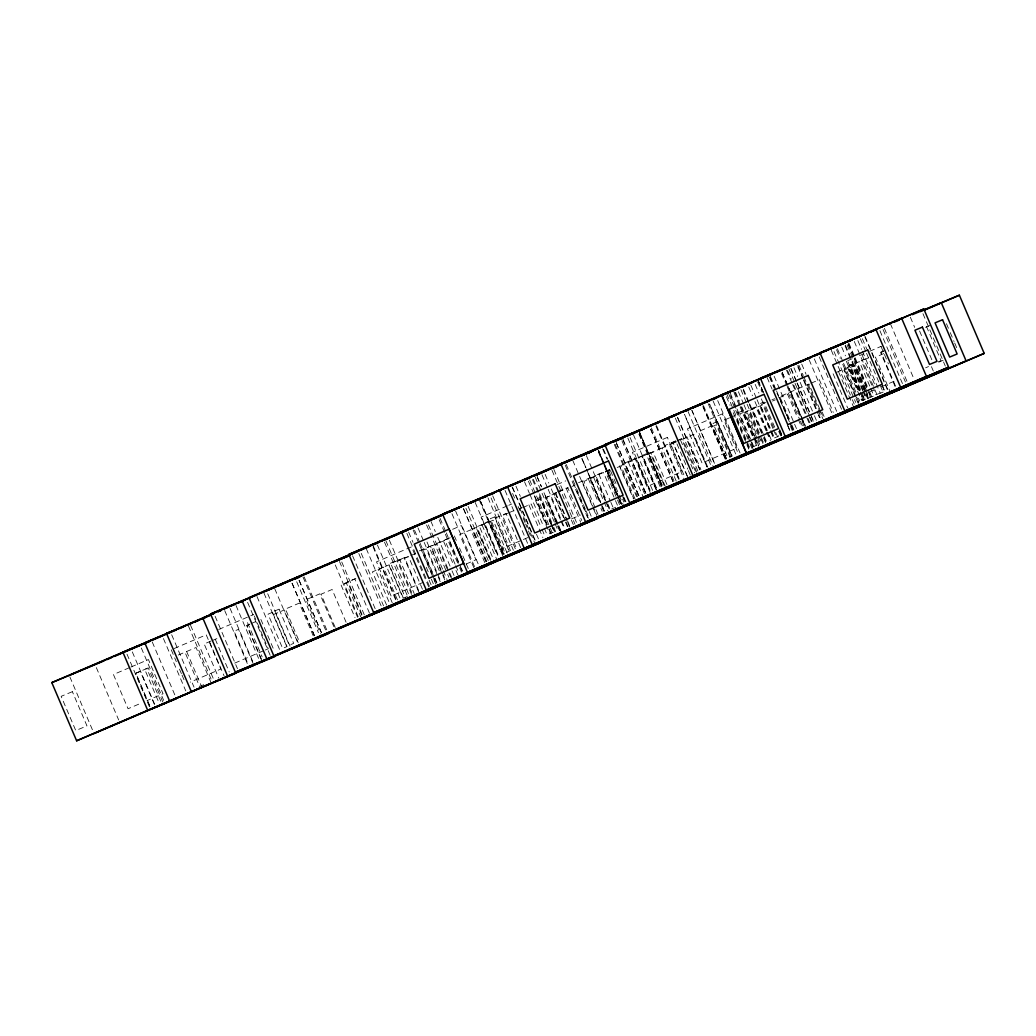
<?xml version="1.0" encoding="UTF-8"?>
<svg xmlns="http://www.w3.org/2000/svg" width="1036" height="1036" viewBox="0 0 1036 1036"><rect width="100%" height="100%" fill="white"/><g stroke="black" fill="none" stroke-linecap="round" stroke-linejoin="round"><path stroke-width="0.75" stroke-dasharray="5 3.75" d="M452.628 529.292L461.37 525.55L475.964 559.777L465.76 564.141M507.342 505.879L481.092 517.106L495.687 551.333L521.937 540.106M508.793 505.257L511.706 504.001M557.057 484.602L565.798 480.859M129.487 667.65L113.442 674.514L128.05 708.741L141.168 703.133M130.937 667.029L148.433 659.543L163.041 693.77L146.995 700.634M174.152 648.549L206.229 634.822L220.823 669.049L190.21 682.154M218.674 629.5L249.287 616.394M250.751 615.772L253.665 614.529M847.798 360.619L852.175 358.754M859.466 355.633L863.83 353.755M869.67 351.269L881.325 346.27M925.588 327.337L931.429 324.838M675.679 440.87L664.607 445.61L679.202 479.836M729.538 417.819L723.996 420.202L738.603 454.428M730.924 417.236L735.081 415.449L749.675 449.676M419.295 550.893L430.38 546.153L444.975 580.38M557.808 491.647L566.122 488.085L580.717 522.312M578.528 482.711L593.252 476.482L607.847 510.709M609.919 469.347L595.661 475.382L607.083 502.175M676.016 441.077L670.486 443.447L685.081 477.674M677.402 440.481L681.558 438.707L695.532 471.445M765.876 402.538L760.333 404.908L774.928 439.135M771.859 399.896L774.63 398.705M811.007 383.229L819.321 379.668L833.281 412.406M450.22 537.736L443.291 540.701L453.444 564.516M508.003 513.118L502.46 515.488L517.068 549.715M509.388 512.535L514.931 510.152M355.866 578.412L346.166 582.569L360.774 616.796M556.695 492.488L553.923 493.68L565.358 520.46M558.08 491.893L567.78 487.749L581.74 520.486M675.848 441.504L673.076 442.696L687.684 476.923M677.233 440.922L686.933 436.765L700.893 469.502M249.78 624.151L247.008 625.343L261.616 659.569M251.165 623.555L256.708 621.186M558.456 491.893L568.142 487.749M609.66 469.981L605.503 471.768L616.925 498.549M519.204 509.026L521.976 507.847M522.869 507.536L531.17 503.975L541.336 527.79M556.513 492.955L545.428 497.707L556.863 524.488M779.214 397.733L787.528 394.172L797.681 417.987M178.309 655.037L196.063 647.513L210.671 681.74M211.111 640.999L204.183 643.965L218.79 678.192M212.289 640.572L219.218 637.606M415.436 553.548L404.351 558.3L418.958 592.527M662.043 448.044L650.958 452.784L665.552 487.011M676.378 441.906L669.45 444.871L684.058 479.098M273.154 614.711L284.227 609.971L298.2 642.708M617.197 467.508L619.968 466.317L633.928 499.067M772.519 401.049L775.291 399.87M883.76 353.613L875.446 357.161L890.053 391.401M423.193 582.349L391.116 596.076L376.508 561.849L411.499 546.879L428.891 587.321M523.387 539.484L530.678 536.363L525.628 523.996M571.652 518.829L580.406 515.086M234.732 663.105L263.882 650.621M265.346 649.999L268.259 648.756L254.299 616.019M869.683 391.725L874.06 389.86M881.351 386.739L895.933 380.497M925.614 367.806L928.528 366.55M938.733 362.186L943.11 360.321M407.265 596.516L403.108 598.303L388.513 564.076L399.585 559.323L414.193 593.563M611.654 509.013L615.798 507.239M203.742 684.705L199.585 686.48L184.991 652.253M883.915 350.751L880.963 351.981L895.557 386.208M865.604 358.844L861.292 360.619L873.361 388.901M883.514 351.437L880.639 352.616L895.246 386.842M855.024 363.429L859.336 361.642L870.123 386.946M865.695 359.013L868.557 357.834M853.094 364.465L848.795 366.252L860.851 394.522M737.891 412.781L742.333 410.942L753.133 436.247M743.395 412.419L739.833 413.895L751.255 440.676M610.087 470.253L607.718 471.225L619.152 498.018M572.053 486.441L574.423 485.457L588.396 518.207M249.663 624.268L246.697 625.498L261.305 659.725M938.538 361.681L941.038 360.645L926.443 326.418M880.199 393.071L875.899 394.845L873.995 390.391M865.28 399.456L862.418 400.634L860.502 396.179M883.164 392.061L880.289 393.24L862.211 350.803M752.499 447.008L756.94 445.169L753.768 437.736M946.451 323.685L949.623 331.131M950.258 332.621L954.065 341.543M954.7 343.033L957.873 350.479M922.959 313.688L945.298 366.058M919.579 331.002L932.27 360.774M910.346 317.197L914.684 327.389M931.442 366.653L933.307 371.017M890.403 323.737L913.972 379.021M884.381 328.308L907.329 382.142M883.06 329.577L905.399 381.947M879.901 330.678L902.861 384.498M881.001 346.451L888.448 363.908M865.047 336.311L888.007 390.132M864.943 337.076L887.282 389.445M862.366 338.694L866.718 348.873M882.232 385.25L884.705 391.064M882.05 385.509L884.589 391.466M860.359 338.759L865.941 351.851M866.562 353.302L883.307 392.579M857.873 340.624L861.589 349.352M862.172 355.115L874.863 384.887M854.286 341.479L876.624 393.848M870.758 388.435L873.931 395.881L869.631 397.656L867.559 392.929M848.834 343.02L854.415 356.112M855.037 357.562L867.443 386.661M869.929 392.476L871.781 396.84M848.355 343.719L853.936 356.811M854.558 358.275L871.315 397.552M848.057 344.302L853.638 357.394M854.26 358.844L867.909 390.857M868.531 392.307L871.004 398.122M847.085 344.923L867.093 391.699M865.202 389.264L855.05 365.449L843.964 370.189L855.386 396.982M865.837 390.753L869.01 398.187M868.79 398.951L854.195 364.724L850.647 366.2L865.241 400.427M845.402 345.156L868.362 398.977M845.039 345.869L867.689 398.692M862.91 389.937L852.11 364.633L847.811 366.407L859.867 394.69M863.545 391.414L866.718 398.86M862.768 391.012L851.346 364.232L846.904 366.071L861.499 400.297L865.941 398.459L863.402 392.502M841.75 347.125L845.467 355.853M847.953 361.668L861.602 393.68M862.224 395.13L864.089 399.495M859.699 390.611L849.546 366.809L833.099 373.776L847.694 408.003M860.333 392.1L863.506 399.546M861.486 396.011L863.389 400.479M846.334 361.24L859.038 391.012M837.386 348.718L842.967 361.81M843.589 363.26L855.995 392.359M858.481 398.174L859.725 401.087M836.544 349.741L840.274 358.469M842.747 364.296L856.396 396.296M857.018 397.746L858.883 402.11M844.185 369.036L858.779 403.263M856.021 398.471L858.559 404.416M834.019 351.58L853.871 398.122M854.493 399.585L855.736 402.486M831.273 350.272L851.747 398.277M852.369 399.741L854.234 404.105M838.461 371.548L853.068 405.775M819.217 356.915L841.556 409.285M814.335 358.935L836.674 411.305M809.116 359.764L832.076 413.584M801.735 364.115L806.073 374.307M822.208 412.121L824.073 416.485M819.8 409.298L809.012 384.006L779.797 396.581L791.232 423.361M820.434 410.787L823.607 418.233M808.235 384.408L822.83 418.635M798.95 365.268L803.301 375.446M803.923 376.91L817.572 408.909M818.194 410.36L821.289 417.637M797.798 365.358L803.392 378.451M804.014 379.901L818.285 413.351M818.893 414.814L820.136 417.715M797.798 366.809L802.758 378.438M803.379 379.901L817.65 413.351M818.272 414.801L819.515 417.715M793.952 367.741L797.668 376.469M800.155 382.297L813.804 414.296M814.425 415.747L816.899 421.574M791.064 368.531L796.645 381.624M797.267 383.074L814.037 422.494M790.844 368.622L796.425 381.714M797.047 383.165L810.696 415.177M811.317 416.627L813.804 422.442M797.927 388.746L809.362 415.527M809.997 417.016L812.535 422.973M788.849 368.79L794.431 381.883M795.052 383.346L808.702 415.345M809.323 416.796L811.797 422.623M787.515 370.409L791.245 379.137M793.718 384.952L807.368 416.951M807.989 418.415L809.854 422.779M786.466 370.046L792.061 383.139M792.682 384.589L806.332 416.589M806.953 418.039L809.427 423.866M790.882 391.828L805.477 426.068M782.18 372.209L805.14 426.029M782.193 372.61L787.153 384.252M787.774 385.703L805.14 426.431M781.571 373.517L786.544 385.146M787.166 386.609L801.437 420.059M802.058 421.51L803.91 425.874M788.357 393.007L799.779 419.787M800.414 421.276L802.317 425.744M798.316 419.476L801.488 426.923M774.138 376.223L793.99 422.766M794.612 424.229L796.477 428.593M791.867 424.851L794.405 430.808M770.331 376.353L775.912 389.445M776.534 390.896L790.805 424.359M791.426 425.809L793.291 430.173M779.448 398.083L789.6 421.898M790.235 423.387L792.773 429.344M770.188 377.169L774.527 387.347M777.013 393.175L792.76 429.668M769.36 376.936L774.941 390.028M790.455 426.392L792.32 430.756M787.865 425.705L791.038 433.152M767.093 377.428L772.053 389.057M787.567 425.433L790.054 431.248M779.784 429.616L782.97 437.062M779.331 429.862L781.804 435.677M758.339 381.313L763.299 392.955M779.435 430.782L781.286 435.146M757.588 381.805L761.926 391.984M778.683 431.261L781.792 438.539M774.734 427.298L763.946 402.007L759.505 403.846L774.099 438.073L778.554 436.234L777.285 433.255M755.166 384.343L758.883 393.071M761.369 398.886L775.019 430.885M775.64 432.349L778.127 438.163M772.947 428.567L762.794 404.765L748.937 410.683L760.359 437.477M773.581 430.057L776.754 437.503M750.854 385.172L756.435 398.264M757.057 399.715L773.814 438.992M748.73 386.998L752.46 395.726M754.933 401.541L768.595 433.553M769.204 435.003L771.69 440.818M766.938 430.717L756.772 406.915L745.7 411.655L757.122 438.435M767.572 432.206L770.745 439.652M766.005 430.613L755.853 406.811L752.291 408.275L763.726 435.068M766.64 432.103L770.447 441.038M764.361 436.557L766.899 442.501M743.408 389.199L748.989 402.292M749.611 403.755L763.26 435.755M763.882 437.205L765.733 441.569M743.149 390.067L748.73 403.159M749.352 404.61L763.001 436.622M763.623 438.073L766.718 445.35M740.895 389.64L746.477 402.732M747.098 404.195L760.748 436.195M761.369 437.645L763.843 443.46M760.994 438.966L763.532 444.91M758.313 434.913L748.147 411.098L744.599 412.574L756.021 439.355M758.948 436.402L762.12 443.835M738.396 391.737L743.369 403.38M743.99 404.83L760.735 444.107M757.756 439.924L760.294 445.881M756.656 440.844L758.559 445.312M735.638 392.359L739.354 401.087M741.841 406.902L754.247 436.001M754.868 437.451L758.598 446.179M734.641 391.88L740.222 404.972M740.844 406.423L757.588 445.7M733.941 392.514L739.419 405.659M740.144 407.057L752.447 436.208M755.037 441.971L756.176 444.923M751.89 442.165L754.441 448.122M730.186 392.968L753.768 448.238M730.548 395.635L754.014 450.958M728.865 394.263L749.339 442.268M749.96 443.719L753.055 450.997M726.909 394.263L749.857 448.083M726.404 396.697L730.121 405.426M733.229 412.704L746.257 443.253M746.878 444.703L748.743 449.067M717.702 400.595L740.041 452.952M713.169 401.113L736.117 454.933M708.21 403.703L731.157 457.524M730.212 457.575L716.252 424.838L712.69 426.314L726.663 459.052M726.171 458.443L712.198 425.692L698.355 431.623L712.949 465.85M703.457 405.672L725.796 458.029M702.874 405.905L725.213 458.275M703.017 407.019L725.355 459.388M691.931 410.437L714.892 464.257L691.893 410.45M688.046 411.499L710.89 465.371M707.769 467.119L693.809 434.382L682.724 439.122L697.319 473.348M684.641 414.62L706.979 466.99L684.537 414.672M677.557 417.197L699.896 469.567M677.479 417.586L699.818 469.955M675.291 418.065L699.494 474.799M680.535 440.132L694.496 472.869M676.948 443.848L687.749 469.14M688.383 470.629L690.287 475.097M687.14 475.951L673.167 443.214L662.095 447.953L676.689 482.18M656.5 425.589L679.448 479.422M655.969 426.055L678.93 479.875M651.398 427.946L674.358 481.766M650.673 429.215L673.012 481.585M650.634 429.228L672.973 481.598M666.964 484.589L652.991 451.851L641.919 456.591L656.513 490.818M664.063 485.418L650.103 452.68L636.246 458.611L650.22 491.349M662.159 485.094L639.821 432.724L662.134 485.107M639.471 433.851L661.81 486.221M638.875 434.097L661.214 486.467M660.074 486.596L646.114 453.846L642.553 455.322L657.161 489.549M633.397 434.654L656.358 488.474M656.682 490.183L642.087 455.957L628.23 461.888L642.838 496.115M630.082 437.529L653.03 491.349M627.829 438.021L650.155 490.391M650.22 492.579L635.612 458.352L624.527 463.092L639.134 497.332M645.881 493.602L631.921 460.865L620.836 465.604L635.431 499.831M621.963 440.883L644.923 494.703M616.303 442.786L639.251 496.62M616.252 442.812L640.442 499.546M615.242 444.366L637.567 496.736M614.244 444.289L636.583 496.658M619.36 465.837L633.32 498.575M603.483 449.235L607.821 459.427M623.957 497.241L627.065 504.519M602.641 448.873L606.992 459.052M623.128 496.866L626.845 505.594M622.701 496.542L625.239 502.499M610.554 470.836L616.265 484.239M622.61 499.119L623.879 502.097M608.883 471.056L623.491 505.296M619.787 499.507L622.325 505.451M598.691 450.505L604.273 463.597M604.894 465.047L619.165 498.51M619.787 499.961L621.652 504.325M598.562 451.502L620.901 503.872M598.523 452.279L603.483 463.921M604.105 465.371L618.375 498.834M618.997 500.284L620.24 503.198M617.56 500.038L620.098 505.995M617.43 505.218L603.47 472.481L589.613 478.412L601.035 505.192M598.834 474.099L610.256 500.88M610.89 502.369L613.429 508.326M607.731 503.651L610.269 509.608M586.376 455.594L606.669 502.926M607.29 504.377L609.336 509.414M605.166 500.479L595.014 476.664L583.928 481.403L595.363 508.197M605.801 501.968L608.974 509.401M581.792 458.456L585.508 467.184M587.995 472.999L601.644 504.998M602.266 506.449L604.13 510.813M601.67 506.682L604.221 512.639M588.228 478.567L598.381 502.369M600.919 508.326L602.188 511.305M595.998 509.686L598.536 515.63M582.167 481.222L596.775 515.449M572.74 460.334L595.92 514.555M589.212 511.577L591.75 517.534M566.213 464.4L585.457 509.492M586.065 510.942L589.173 518.22M565.242 465.151L587.58 517.521M553.897 469.489L576.858 523.309M551.994 470.305L569.373 511.033M569.981 512.496L574.954 524.125M571.341 520.046L573.245 524.514M555.684 493.084L567.106 519.865M567.741 521.354L570.279 527.311M555.037 492.825L567.093 521.108M567.728 522.597L569.645 527.065M565.993 521.95L568.531 527.907M545.117 474.371L548.834 483.1M551.32 488.927L564.97 520.927M565.591 522.377L567.456 526.741M541.97 474.773L547.552 487.865M548.173 489.316L564.931 528.593M560.385 519.632L550.233 495.817L546.671 497.28L558.106 524.074M561.02 521.108L564.193 528.554M558.741 525.563L561.279 531.507M537.192 476.754L541.53 486.933L537.14 476.767M544.017 492.747L557.666 524.747L543.965 492.773M560.139 530.574L558.287 526.21L561.344 533.501M557.497 525.977L560.036 531.934M535.236 477.233L554.467 522.338M555.089 523.789L558.197 531.067M533.32 479.254L538.901 492.346M539.523 493.809L553.172 525.809M553.794 527.259L555.659 531.623M532.504 479.59L554.843 531.96M551.333 524.32L540.546 499.015L536.985 500.492L548.42 527.272M551.968 525.809L554.506 531.753M551.01 524.475L539.588 497.694L535.146 499.533L549.74 533.76L554.182 531.921L551.644 525.964M529.655 479.862L552.615 533.682M549.054 528.761L551.592 534.718M528.464 481.261L534.045 494.353M534.667 495.817L548.316 527.816M548.938 529.266L551.424 535.094M534.369 496.076L546.425 524.345M524.475 481.688L529.435 493.33M530.056 494.781L543.706 526.793M544.327 528.243L547.422 535.521M541.97 529.279L545.143 536.713M528.904 504.882L542.877 537.619M516.006 486.221L520.344 496.399M536.48 534.226L538.966 540.041M512.561 487.283L535.521 541.103M512.017 486.816L534.977 540.637M520.098 508.715L534.693 542.942M512.6 493.447L515.073 499.261M518.181 506.539L520.046 510.903M523.141 518.181L525.006 522.545M505.037 490.404L527.984 544.224M520.668 547.668L506.06 513.442L494.988 518.181L509.582 552.408M492.735 495.843L516.925 552.577M491.051 497.863L513.39 550.233M487.982 497.798L512.185 554.532M507.122 552.991L493.149 520.24L479.279 526.107L493.887 560.334M490.365 521.367L504.325 554.105M503.833 553.975L489.873 521.237L476.016 527.156L490.624 561.382M480.406 500.932L503.366 554.752M480.73 501.812L504.312 557.096M479.046 499.404L502.628 554.687M502.732 555.736L488.137 521.496L484.576 522.973L499.184 557.2M475.161 502.408L498.122 556.228M482.077 524.993L496.671 559.22M468.13 506.371L491.09 560.191M490.352 560.152L476.392 527.415L472.83 528.878L487.438 563.105M465.928 508.249L488.267 560.618M463.778 509.181L486.117 561.551M463.299 508.365L486.324 562.561M484.783 562.548L470.81 529.81L459.725 534.55L474.333 568.777M455.529 510.877L478.761 565.28M451.955 513.726L474.915 567.547M454.377 535.962L456.28 540.429M459.453 547.863L468.337 568.699M440.093 518.363L445.674 531.455M446.296 532.905L460.567 566.368M461.188 567.819L462.432 570.732M462.134 571.289L448.174 538.539L437.088 543.291L449.145 571.561M439.147 519.709L444.742 532.802M445.363 534.252L459.013 566.265M459.634 567.715L461.486 572.079M455.063 564.128L444.91 540.313L431.054 546.244L445.661 580.471M455.698 565.617L458.87 573.063M455.995 570.46L457.899 574.928M430.95 521.393L435.301 531.572M437.775 537.386L451.437 569.399M452.046 570.849L455.154 578.127M449.779 573.05L451.683 577.518M428.399 524.902L448.251 571.458M448.873 572.908L450.738 577.272M426.547 524.928L447.021 572.934M447.643 574.384L448.873 577.298M442.592 569.152L432.426 545.35L421.354 550.09L435.949 584.317M443.227 570.642L447.034 579.577M427.013 541.996L439.704 571.768M418 527.868L423.582 540.96M424.203 542.424L440.947 581.688M440.209 581.662L426.249 548.925L422.688 550.388L437.283 584.615M414.555 530.238L419.515 541.88M420.137 543.33L434.408 576.793M435.029 578.243L436.881 582.608M413.105 529.888L418.686 542.981M419.308 544.444L436.065 583.721M426.275 567.275L428.179 571.73M431.352 579.176L433.89 585.12M408.65 532.141L413.001 542.333M429.124 580.147L431.611 585.975M406.889 533.41L429.836 587.231M422.442 589.199L408.469 556.462L397.397 561.201L411.991 595.428M418.544 590.313L404.584 557.575L390.727 563.506L405.335 597.733M389.329 540.132L411.668 592.501M385.897 540.779L409.479 596.05M384.498 542.126L407.459 595.959M403.121 597.539L389.16 564.801L378.075 569.541L392.683 603.768M397.461 599.883L383.501 567.145L372.416 571.885L387.024 606.112M373.284 545.998L396.866 601.269M373.064 546.866L396.024 600.686M366.278 548.666L389.86 603.949M358.793 553.483L381.118 605.853M352.577 555.788L375.55 609.608M369.502 613.208L354.895 578.982L341.051 584.913L355.011 617.65M341.75 561.978L365.332 617.262M339.471 561.473L362.419 615.293M361.732 615.242L347.772 582.491L344.211 583.967L358.819 618.194M335.263 564.918L357.588 617.288M346.076 622.222L332.103 589.484L321.031 594.224L335.625 628.451M333.812 626.56L319.852 593.822L305.996 599.753L320.603 633.98M304.183 576.961L327.143 630.782M302.991 577.013L325.951 630.833M299.145 580.302L321.484 632.672M299.054 580.341L321.393 632.711M296.697 581.766L318.415 632.685M292.113 583.216L314.452 635.586M292.035 583.255L314.374 635.625M313.248 635.858L299.287 603.12L285.431 609.038L299.404 641.776M274.734 588.694L297.695 642.514M267.715 593.757L290.054 646.127M263.973 593.149L287.749 648.937M256.98 596.49L279.927 650.31M260.865 619.411L274.19 650.66M247.604 602.369L271.186 657.653M247.526 622.649L262.134 656.876M236.001 605.464L258.961 659.284M230.057 608.378L253.017 662.198M253.134 663.571L238.526 629.344L234.084 631.183L248.057 663.921M224.721 610.592L247.682 664.413M215.125 616.265L237.464 668.634M215.268 639.225L229.228 671.963M209.518 641.763L224.113 675.99M190.572 625.278L214.154 680.548M188.474 626.094L212.056 681.377M186.622 651.476L201.23 685.702M171.678 634.757L194.017 687.127M171.238 649.792L176.314 661.693M179.487 669.139L181.391 673.607M182.025 675.096L185.198 682.53M163.429 638.539L185.768 690.895M152.24 641.97L175.822 697.241M141.323 647.992L163.662 700.362M162.859 702.097L148.265 667.87L144.703 669.334L159.311 703.573M160.774 701.255L146.801 668.518L135.729 673.258L150.324 707.484M132.31 651.916L154.649 704.286M154.26 704.117L140.287 671.367L135.845 673.206L150.44 707.433M126.988 654.13L149.313 706.5M96.335 667.598L118.674 719.968M69.839 676.858L93.421 732.128M779.875 431.352L781.727 435.716M639.018 431.352L661.9 485.211M623.102 439.64L645.985 493.499M622.882 439.743L645.765 493.589M602.628 460.683L598.303 450.492L603.833 463.61M603.25 462.134L617.482 495.609M618.091 497.073L621.186 504.351L619.295 500M604.454 465.06L618.673 498.536M604.428 511.279L601.333 504.001L604.389 511.292M377.415 545.001L400.284 598.86M361.266 553.392L383.527 605.788M667.378 437.399L632.387 452.369L646.982 486.596L681.973 471.626L667.378 437.399M722.416 413.856L687.425 428.826L702.032 463.053L737.023 448.083L722.416 413.856M717.508 421.561L713.066 423.4L727.673 457.627L732.115 455.788L717.508 421.561M72.378 691.672L61.15 696.322L75.757 730.548L86.972 725.899L72.378 691.672M494.781 516.86L490.339 518.699L504.933 552.926L509.375 551.087L494.781 516.86M279.085 609.142L274.644 610.981L289.238 645.208L293.68 643.369L279.085 609.142M272.481 612.328L268.039 614.167L282.634 648.394L287.076 646.555L272.481 612.328M763.195 392.035L758.857 381.857L763.182 392.048M731.882 456.332L709.556 403.962L731.804 456.371M585.871 467.612L582.167 458.883L585.832 467.625M600.712 502.551L586.493 469.062L600.673 502.564"/><path stroke-width="1.5" d="M511.978 553.923L467.43 572.351L442.605 514.167L543.874 471.471M674.255 484.485L629.707 502.926L604.894 444.729L923.814 308.974L948.626 367.158L741.284 455.866M410.101 597.513L373.659 612.587L348.847 554.402L676.314 414.283L668.207 417.637L693.032 475.835L844.042 413.364L984.2 353.393L959.375 295.208L923.115 310.204M677.803 413.662L729.564 391.504M372.662 544.548L474.54 500.958M636.156 431.818L498.782 490.585L522.96 480.613M639.691 430.316L674.773 415.306M742.164 386.298L901.592 318.156L926.417 376.34L766.977 444.483M328.386 633.695L235.353 672.17L210.541 613.985L301.23 576.029M481.364 498.212L249.003 597.63L273.815 655.814L733.125 459.246M482.038 497.927L486.376 496.076M487.153 495.739L509.971 485.975M510.981 485.547L647.914 426.949M648.873 426.547L680.03 413.209M682.944 411.965L708.313 401.049M719.36 396.438L723.853 394.522M726.586 393.343L769.709 374.902L721.457 394.858L746.27 453.043L794.534 433.087M770.227 374.682L808.546 358.288L786.272 367.495M809.906 357.705L861.136 335.781L843.796 342.955M862.587 335.159L923.814 308.974M263.351 591.698L363.014 549.054M365.993 547.772L370.448 545.868M373.426 544.599L377.894 542.683M380.872 541.414L397.228 534.408M400.207 533.139L421.03 524.229M424.009 522.96L428.464 521.043M431.442 519.774L435.91 517.87M438.875 516.588L444.832 514.05M449.287 512.134L452.266 510.865M470.124 503.224L474.579 501.32M529.784 477.7L523.853 480.238L530.574 477.454M534.226 475.796L540.157 473.258M543.123 471.989L571.302 459.932M574.268 458.663L578.71 456.759M581.675 455.49L586.117 453.587M589.083 452.331L605.4 445.35M620.227 439.005L624.669 437.101M627.635 435.832L632.09 433.929M639.497 430.756L643.952 428.852M646.917 427.583L651.359 425.679M654.325 424.41L658.779 422.507M661.745 421.238L667.676 418.699M672.118 416.796L675.083 415.527M685.469 411.085L689.911 409.181M692.877 407.912L701.773 404.105M734.032 390.339L738.37 388.474M741.258 387.244L745.881 385.34M748.497 384.149L753.302 382.167M768.129 375.822L772.571 373.918M775.537 372.649L779.991 370.746M782.957 369.476L788.888 366.938M793.343 365.035L796.308 363.765M799.52 362.393L803.949 360.502M806.889 359.233L811.317 357.342M814.102 356.151L818.544 354.247M833.449 347.876L837.878 345.985M840.792 344.742L845.259 342.825L830.652 348.821M855.425 338.474L859.75 336.622M862.638 335.392L866.964 333.54M869.851 332.297L874.177 330.445L869.787 332.271M212.665 682.828L191.349 691.659L166.524 633.462L235.379 604.001M254.96 595.635L236.778 603.405L244.988 600.038M274.113 587.244L358.547 551.113M360.036 550.479L362.988 549.222M366.343 547.785L370.81 545.868M373.776 544.599L378.244 542.683M385.677 539.51L392.476 536.596M393.123 536.324L399.857 533.449M400.556 533.139L407.226 530.29M410.178 529.02L414.594 527.13M421.976 523.983L428.826 521.043M429.344 520.823L436.26 517.87M436.726 517.663L441.142 515.773M482.439 498.109L486.855 496.218M536.065 475.161L556.85 466.265M557.756 465.889L562.095 464.024M564.983 462.794L571.678 459.919M572.209 459.699L579.098 456.746M582.064 455.477L586.505 453.574M586.868 453.431L591.323 451.528M593.926 450.414L600.22 447.707M601.333 447.241L607.64 444.535M613.195 442.165L617.65 440.261M618.039 440.093L622.494 438.189M632.62 433.851L637.062 431.947M639.885 430.743L644.47 428.787M878.489 398.212L76.625 740.792L51.8 682.607L170.435 631.843M218.311 611.46L221.264 610.204L218.311 611.538M224.216 608.935L228.645 607.044M231.598 605.775L236.027 603.884M238.979 602.628L243.408 600.725M266.472 590.844L350.297 555.05M579.849 456.669L584.278 454.778M591.452 451.696L587.179 453.535L591.517 451.761M70.694 674.773L213.96 613.48M218.233 611.641L221.199 610.372M343.24 558.132L347.733 556.215M104.027 660.877L70.655 674.812M107.006 659.608L111.461 657.692M114.439 656.423L150.142 641.142M151.619 640.507L176.547 629.849M179.474 628.593L183.877 626.715M186.804 625.459L191.207 623.581M194.133 622.325L198.536 620.434M201.463 619.191L205.866 617.301M920.564 311.564L941.271 302.693L966.096 360.878L889.147 393.81M923.866 310.399L959.375 295.208M467.43 572.351L568.699 529.655M629.707 502.926L746.27 453.043M373.659 612.587L948.626 367.158M397.487 602.732L499.365 559.142M662.457 489.368L523.607 548.769L576.197 527.039M663.053 489.121L765.086 446.374M235.353 672.17L327.182 633.734M288.163 649.883L503.859 557.588M548.666 538.422L726.599 462.302M753.055 450.997L899.002 388.642L868.621 401.139M298.938 645.428L514.633 553.146M559.427 533.967L737.36 457.847M766.718 445.35L984.2 353.393M76.625 740.792L281.17 653.224M291.284 649.041L822.001 422.079M94.03 733.592L254.26 665.112M363.662 618.207L468.246 573.452M626.845 505.594L732.4 460.437M794.379 433.903L946.541 368.971M825.925 420.849L872.247 401.036L861.589 405.452M845.842 342.01L819.955 352.719L844.78 410.904L870.654 400.194M862.483 335.288L866.873 333.475M894.858 321.898L899.326 320.046M912.392 314.646L921.729 310.787M813.092 356.021L832.413 348.031M780.95 369.697L760.398 378.205L785.21 436.389L805.762 427.894M766.472 375.964L772.895 373.31M756.966 380.354L759.906 379.137M762.859 377.92L767.275 376.094M780.341 370.603L786.907 367.884M726.495 393.24L735.832 389.381M677.777 413.688L723.827 394.638M724.462 394.379L728.865 392.553M731.804 391.336L736.207 389.51M741.905 387.153L746.062 385.431M676.236 414.672L709.828 400.777M712.548 399.663L716.731 397.928M604.894 444.729L648.031 426.884M603.703 445.726L609.582 443.291M580.548 455.542L560.774 463.727L585.586 521.911L605.374 513.726M585.573 453.457L597.332 448.601M560.683 464.115L570.888 459.88M582.284 455.413L586.518 453.651M589.303 452.499L593.499 450.764M533.423 476.275L542.994 472.312M553.276 468.039L557.381 466.342M442.605 514.167L485.884 496.257M454.908 509.427L461.266 506.798M464.685 505.348L472.17 502.253M474.734 501.191L479.642 499.158M489.808 494.949L494.004 493.227M425.304 522.014L401.476 531.882L426.301 590.067L450.116 580.212M431.598 519.412L437.917 516.809M400.699 532.543L413.312 527.324M348.847 554.402L385.275 539.329M364.219 548.743L368.415 547.008M340.507 559.064L349.119 555.516M334.019 562.017L337.632 560.515M338.28 560.256L342.54 558.495M343.305 558.171L347.759 556.332M210.541 613.985L275.188 587.244M278.062 586.052L282.427 584.252M295.454 578.852L299.508 577.181M214.154 613.247L202.771 617.961L227.596 676.145L274.812 656.617M166.524 633.462L187.853 624.643M189.951 623.827L210.256 615.423M162.186 635.625L144.781 642.825L169.593 701.009L187.011 693.809M140.093 645.078L122.883 652.188L147.708 710.372L164.905 703.263M125.744 651.217L150.181 641.103M51.8 682.607L69.218 675.407M837.904 414.206L860.126 405.024M855.477 407.006L908.572 385.042M811.097 425.679L833.32 416.498M791.284 434.162L797.72 431.494M872.558 400.453L904.104 387.412M857.601 406.85L907.251 386.311M781.792 438.539L793.563 433.67M805.153 428.787L821.367 422.079M749.986 451.981L761.978 447.008M716.083 467.184L759.828 449.093M680.691 482.323L692.268 477.544M627.052 504.519L638.811 499.65M675.601 484.68L646.995 496.503M680.173 482.789L699.494 474.799M610.385 511.642L622.144 506.785M585.495 522.299L597.163 517.469M640.442 499.546L652.032 494.755M605.62 514.206L622.429 507.264M610.58 512.328L654.273 494.25M578.101 526.223L590.416 521.134M553.846 536.596L597.552 518.531M479.733 567.611L487.347 564.452M489.51 563.532L536.765 544.017M455.154 578.127L462.729 574.993M504.61 557.666L512.185 554.532M516.925 552.577L540.196 542.942M425.524 590.74L438.124 585.521M480.005 568.194L492.32 563.092M451.968 580.186L487.567 565.475M425.731 591.414L442.191 584.602M384.77 608.702L408.702 598.86M413.532 596.865L432.854 588.875M365.332 617.262L376.793 612.522M358.832 620.201L391.09 606.863M260.204 662.185L271.186 657.653M214.776 682.012L235.081 673.607M150.557 709.401L176.444 698.704M875.705 328.865L900.53 387.05M721.613 394.794L746.425 452.978M507.446 486.544L532.258 544.729M499.326 489.899L524.151 548.083M241.971 600.543L266.783 658.728M852.537 339.717L848.212 341.569L852.628 339.73M449.223 529.124L414.232 544.094L428.826 578.321L463.817 563.351L449.223 529.124M555.179 483.786L520.202 498.756L534.796 532.983L569.787 518.013L555.179 483.786M608.508 460.968L573.53 475.938L588.124 510.165L623.115 495.195L608.508 460.968M764.076 394.302L729.085 409.272L743.68 443.499L778.671 428.528L764.076 394.302M808.145 375.446L773.154 390.417L787.748 424.643L822.739 409.673L808.145 375.446M867.702 349.961L832.711 364.931L847.306 399.158L882.296 384.188L867.702 349.961M922.416 327.13L914.917 330.225L929.512 364.452L937.01 361.357L922.416 327.13M942.553 319.748L935.055 322.856L949.649 357.083L957.147 353.975L942.553 319.748"/></g></svg>
